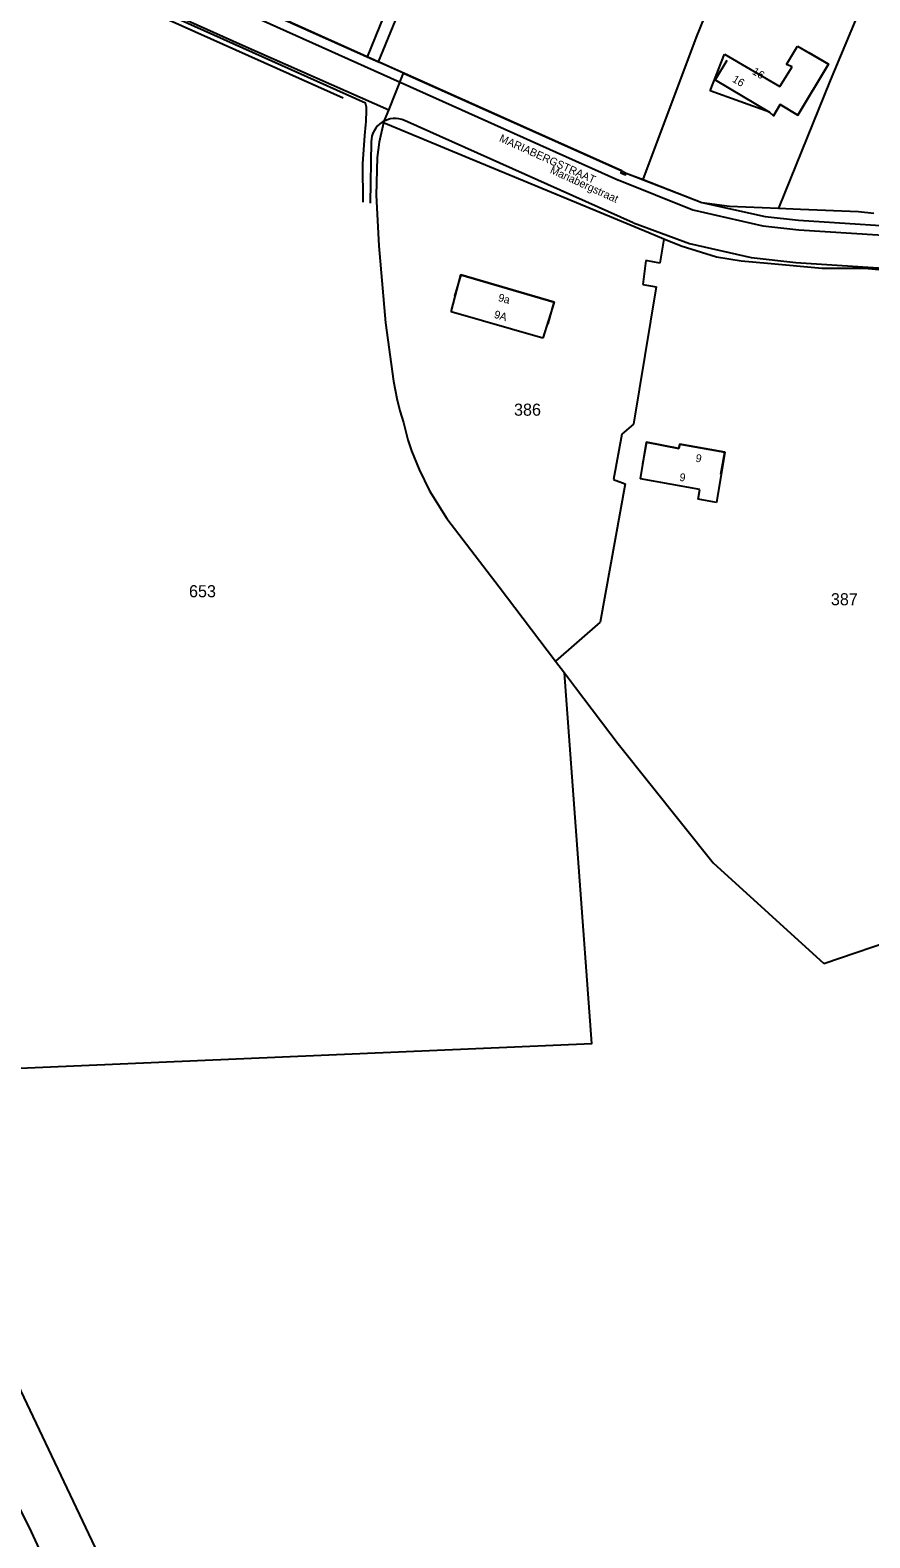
# Model space of a CAD drawing. Extents: x 191865 to 199936, y 328943 to 333393.
# Drawn here: x 196446.5 to 196634.3, y 330422.8 to 330759.9 of the extents above; entities that cross this region are included whole.
import ezdxf

# ---------------------------------------------------------------- set-up
doc = ezdxf.new("R2010")
doc.units = 0
for name, color, linetype in [('hoofdgebouw', 7, 'Continuous'), ('huisnummer', 7, 'Continuous'), ('Level 2', 7, 'Continuous'), ('Level 23', 7, 'Continuous'), ('Level 39', 7, 'Continuous'), ('Level 40', 7, 'Continuous'), ('Level 8', 7, 'Continuous'), ('perceelgrens', 7, 'Continuous'), ('perceelnummer', 7, 'Continuous'), ('sectiegrens', 7, 'Continuous'), ('straatnaam', 7, 'Continuous')]:
    doc.layers.add(name, color=color, linetype=linetype)

msp = doc.modelspace()

# ---------------------------------------------------------------- linework, layer by layer
at = {"layer": 'hoofdgebouw'}
for p, q in [((196615.61, 330752.16), (196618.09, 330756.28)), ((196618.09, 330756.28), (196625, 330752.24)), ((196598.56, 330746.29), (196601.75, 330754.46)), ((196601.75, 330754.46), (196614.12, 330747.25)), ((196614.12, 330747.25), (196616.88, 330751.67)), ((196616.88, 330751.67), (196615.61, 330752.16)), ((196625, 330752.24), (196618.18, 330740.89)), ((196611.8, 330741.51), (196598.56, 330746.29)), ((196614.24, 330743.25), (196612.72, 330740.72)), ((196618.18, 330740.89), (196614.24, 330743.25)), ((196612.72, 330740.72), (196611.8, 330741.51)), ((196540.61, 330696.91), (196542.77, 330705.16)), ((196542.77, 330705.16), (196563.7, 330699.04)), ((196563.7, 330699.04), (196561.15, 330691.02)), ((196561.15, 330691.02), (196540.61, 330696.91)), ((196583.01, 330659.53), (196584.34, 330667.72)), ((196584.34, 330667.72), (196591.57, 330666.37)), ((196591.57, 330666.37), (196591.76, 330667.34)), ((196591.76, 330667.34), (196601.86, 330665.5)), ((196601.86, 330665.5), (196599.96, 330654.25)), ((196596.24, 330657.15), (196583.01, 330659.53)), ((196595.87, 330654.99), (196596.24, 330657.15)), ((196599.96, 330654.25), (196595.87, 330654.99))]:
    msp.add_line(p, q, dxfattribs=at)
at = {"layer": 'Level 2'}
for points in [[(196602.28, 330753.06), (196599.7, 330748.77), (196611.8, 330741.51), (196612.72, 330740.72), (196614.24, 330743.25), (196618.18, 330740.89), (196625, 330752.24), (196620.71, 330754.81)], [(196562.3, 330694.24), (196563.7, 330699.04), (196542.77, 330705.16), (196541.36, 330700.36)], [(196591.57, 330666.37), (196584.34, 330667.72), (196583.42, 330662.8)], [(196600.96, 330660.58), (196601.86, 330665.5), (196591.76, 330667.34), (196591.57, 330666.37)]]:
    msp.add_lwpolyline(points, dxfattribs=at)
at = {"layer": 'Level 23'}
msp.add_line((196433.37, 330781.96), (196516.46, 330744.76), dxfattribs=at)
at = {"layer": 'Level 8'}
for p, q in [((196446.33, 330787.79), (196524.5, 330752.7)), ((196445.8, 330785.7), (196577.94, 330726.41)), ((196578.77, 330728.41), (196524.5, 330752.7)), ((196581.33, 330716.81), (196530.22, 330739.66)), ((196522.72, 330734.88), (196522.52, 330721.16)), ((196618.36, 330715.24), (196648.39, 330713.29)), ((196617.74, 330707.9), (196643.71, 330706.23))]:
    msp.add_line(p, q, dxfattribs=at)
for points in [[(196521.72, 330742.65), (196521.44, 330743.56), (196415.99, 330790.88)], [(196520.92, 330721.4), (196520.9, 330729.97), (196521.34, 330736.3)], [(196577.96, 330726.4), (196594.7, 330719.68), (196610.36, 330716.1), (196618.36, 330715.24)], [(196578.73, 330728.34), (196578.59, 330727.98), (196579.62, 330727.51), (196579.77, 330727.93)], [(196579.77, 330727.93), (196596.71, 330721.33), (196610.87, 330718.18), (196618.32, 330717.42)], [(196581.4, 330716.78), (196593.96, 330712.2), (196607.74, 330709.05), (196617.74, 330707.9)], [(196618.32, 330717.42), (196648.17, 330715.45), (196658.91, 330714.73), (196670.05, 330714.28), (196670.09, 330714.98), (196692, 330714.11), (196691.98, 330713.82), (196697.1, 330713.59), (196697.16, 330714.1), (196710.13, 330713.22), (196723.92, 330712.68)]]:
    msp.add_lwpolyline(points, dxfattribs=at)
for centre, radius, start, end in [((196458.53, 330743.25), 63.19, 353.6902, 359.4616), ((196528.05, 330734.8), 5.32, 65.9183, 179.1487)]:
    msp.add_arc(centre, radius, start, end, dxfattribs=at)
at = {"layer": 'perceelgrens'}
for p, q in [((196544.92, 330803.24), (196524.31, 330752.78)), ((196537.15, 330791.58), (196521.87, 330753.87)), ((196493.99, 330756.45), (196433.61, 330783.55)), ((196595.53, 330758.33), (196604.2, 330779.95)), ((196633.39, 330767.76), (196625.39, 330748.61)), ((196526.66, 330742), (196493.99, 330756.45)), ((196583.6, 330726.44), (196595.53, 330758.33)), ((196530, 330750.23), (196578.77, 330728.41)), ((196625.39, 330748.61), (196613.82, 330720.05)), ((196525.51, 330739.16), (196524.57, 330734.86)), ((196524.57, 330734.86), (196524.07, 330731.38)), ((196524.07, 330731.38), (196523.87, 330722.94)), ((196578.77, 330728.41), (196579.77, 330727.93)), ((196579.77, 330727.93), (196583.6, 330726.44)), ((196583.6, 330726.44), (196596.71, 330721.33)), ((196523.87, 330722.94), (196524.47, 330711.68)), ((196596.71, 330721.33), (196602.89, 330720.48)), ((196602.89, 330720.48), (196613.82, 330720.05)), ((196613.82, 330720.05), (196618.73, 330719.85)), ((196618.73, 330719.85), (196631.73, 330719.29)), ((196631.73, 330719.29), (196635.14, 330718.97)), ((196588.2, 330713.17), (196587.31, 330707.78)), ((196524.47, 330711.68), (196525.94, 330694.4)), ((196584.17, 330708.36), (196583.49, 330702.97)), ((196587.31, 330707.78), (196584.17, 330708.36)), ((196586.48, 330702.49), (196581.4, 330671.78)), ((196583.49, 330702.97), (196586.48, 330702.49)), ((196525.94, 330694.4), (196527.77, 330681.39)), ((196527.77, 330681.39), (196528.5, 330677.55)), ((196528.5, 330677.55), (196529.17, 330674.76)), ((196529.17, 330674.76), (196529.99, 330672.12)), ((196529.99, 330672.12), (196530.96, 330668.24)), ((196581.4, 330671.78), (196578.79, 330669.56)), ((196530.96, 330668.24), (196531.78, 330665.8)), ((196578.79, 330669.56), (196576.97, 330659.42)), ((196531.78, 330665.8), (196533.5, 330661.67)), ((196533.5, 330661.67), (196535.76, 330656.85)), ((196579.55, 330658.43), (196573.97, 330627.5)), ((196576.97, 330659.42), (196579.55, 330658.43)), ((196535.76, 330656.85), (196539.63, 330650.69)), ((196539.63, 330650.69), (196551.38, 330635.42)), ((196551.38, 330635.42), (196563.98, 330618.78)), ((196573.97, 330627.5), (196563.98, 330618.78)), ((196563.98, 330618.78), (196565.95, 330616.16)), ((196565.95, 330616.16), (196568.43, 330612.88)), ((196568.43, 330612.88), (196577.99, 330600.34)), ((196577.99, 330600.34), (196599.23, 330573.72)), ((196624, 330551.24), (196705.66, 330578.91)), ((196599.23, 330573.72), (196624, 330551.24)), ((196461.03, 330420.69), (196423.13, 330500.38)), ((196437.33, 330442.86), (196446.74, 330424.12)), ((196446.74, 330424.12), (196449.74, 330417.53))]:
    msp.add_line(p, q, dxfattribs=at)
msp.add_lwpolyline([(196414.66, 330526.5), (196572.1, 330533.3), (196565.95, 330616.16)], dxfattribs=at)
at = {"layer": 'sectiegrens'}
for p, q in [((196521.87, 330753.87), (196501.24, 330763.14)), ((196521.87, 330753.87), (196501.24, 330763.14)), ((196524.31, 330752.78), (196521.87, 330753.87)), ((196524.31, 330752.78), (196521.87, 330753.87)), ((196530, 330750.23), (196524.31, 330752.78)), ((196530, 330750.23), (196524.31, 330752.78)), ((196526.66, 330742), (196530, 330750.23)), ((196526.66, 330742), (196530, 330750.23)), ((196525.51, 330739.16), (196526.66, 330742)), ((196525.51, 330739.16), (196526.66, 330742)), ((196543.98, 330731.5), (196525.51, 330739.16)), ((196543.98, 330731.5), (196525.51, 330739.16)), ((196573.9, 330719.12), (196543.98, 330731.5)), ((196573.9, 330719.12), (196543.98, 330731.5)), ((196584.81, 330714.56), (196573.9, 330719.12)), ((196584.81, 330714.56), (196573.9, 330719.12)), ((196588.2, 330713.17), (196584.81, 330714.56)), ((196588.2, 330713.17), (196584.81, 330714.56)), ((196592.09, 330711.58), (196588.2, 330713.17)), ((196592.09, 330711.58), (196588.2, 330713.17)), ((196599.98, 330709.08), (196592.09, 330711.58)), ((196599.98, 330709.08), (196592.09, 330711.58)), ((196605.51, 330708.24), (196599.98, 330709.08)), ((196605.51, 330708.24), (196599.98, 330709.08)), ((196611.4, 330707.7), (196605.51, 330708.24)), ((196611.4, 330707.7), (196605.51, 330708.24)), ((196623.59, 330706.6), (196611.4, 330707.7)), ((196623.59, 330706.6), (196611.4, 330707.7)), ((196633.1, 330706.59), (196623.59, 330706.6)), ((196633.1, 330706.59), (196623.59, 330706.6)), ((196642.38, 330705.69), (196633.1, 330706.59)), ((196642.38, 330705.69), (196633.1, 330706.59))]:
    msp.add_line(p, q, dxfattribs=at)

# ---------------------------------------------------------------- texts
at = {"layer": 'huisnummer'}
for s, rotation, p in [('16', 329.0461, (196603.34, 330748.45)), ('9a', 343.7238, (196551.01, 330699.36)), ('9', 349.6798, (196595.19, 330663.41))]:
    msp.add_text(s, height=1.75, rotation=rotation, dxfattribs=at).set_placement(p)
at = {"layer": 'Level 39'}
for s, rotation, p in [('16', 329.0168, (196607.8, 330750.17)), ('9A', 343.7051, (196550.09, 330695.59)), ('9', 350.8361, (196591.6, 330659.13))]:
    msp.add_text(s, height=1.75, rotation=rotation, dxfattribs=at).set_placement(p)
at = {"layer": 'Level 40'}
msp.add_text('Mariabergstraat', height=1.75, rotation=335.5628, dxfattribs=at).set_placement((196562.59, 330727.99))
at = {"layer": 'perceelnummer'}
for s, p in [('386', (196554.69, 330673.67)), ('653', (196482.01, 330633.08)), ('387', (196625.55, 330631.29))]:
    msp.add_text(s, height=2.7, rotation=0, dxfattribs=at).set_placement(p)
at = {"layer": 'straatnaam'}
msp.add_text('MARIABERGSTRAAT', height=1.75, rotation=335.7174, dxfattribs=at).set_placement((196551.23, 330735.09))

doc.saveas('drawing.dxf')
